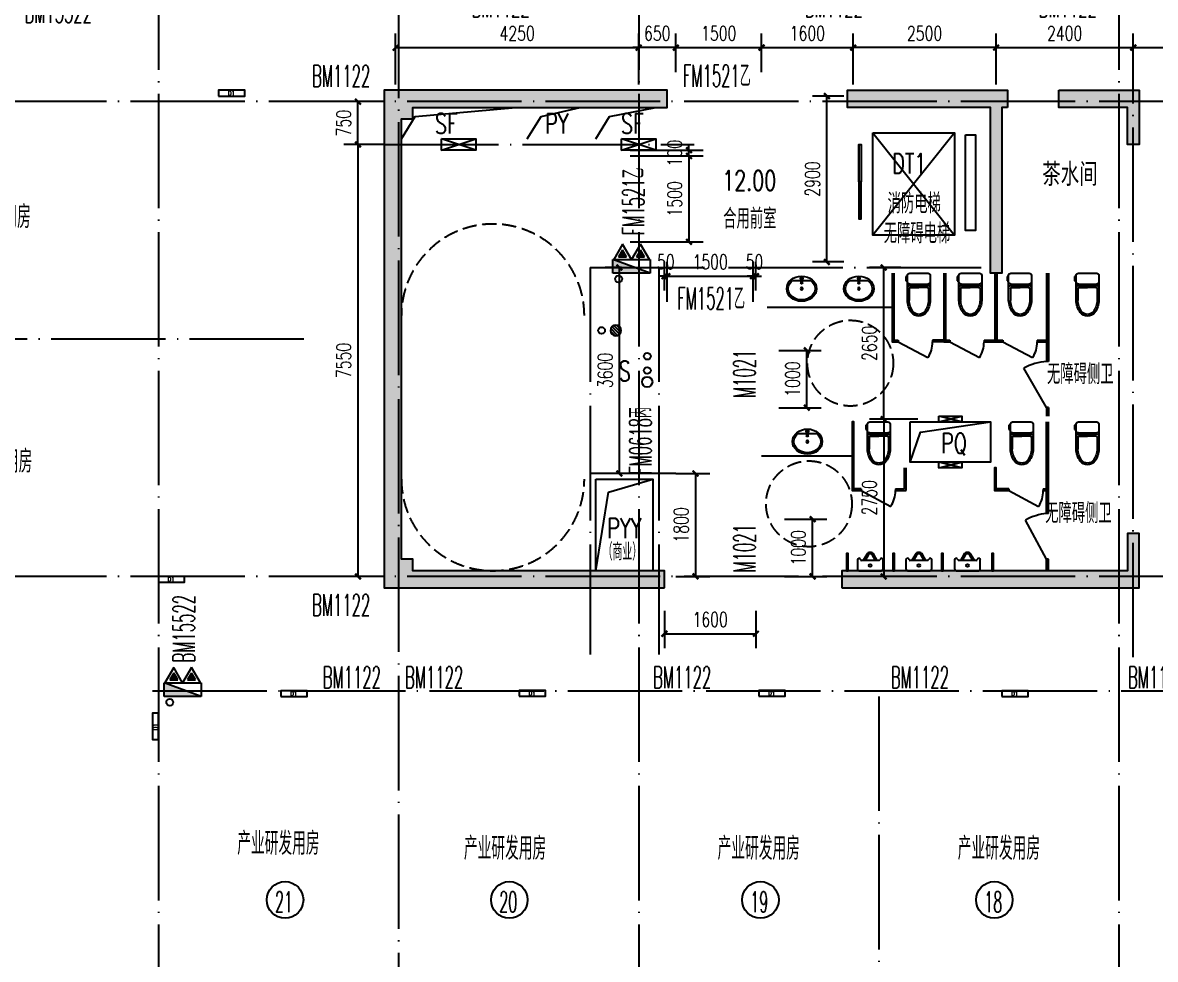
# Model space of a CAD drawing. Extents: x 1980812 to 2578970, y -669191 to 284498.
# Drawn here: x 2000793 to 2020602, y -386031 to -369657 of the extents above; entities that cross this region are included whole.
import ezdxf
from ezdxf.enums import TextEntityAlignment as Align

# ---------------------------------------------------------------- set-up
doc = ezdxf.new("R2010")
doc.units = 0
doc.header["$LTSCALE"] = 1000
doc.header["$MEASUREMENT"] = 0
for name, pattern in [('CONTINOUS', [0]), ('DASH', [0.35, 0.25, -0.1]), ('DOTE', [2.42, 2, -0.2, 0.02, -0.2])]:
    doc.linetypes.add(name, pattern=pattern)
for name, color, linetype in [('0-文字（防火门)', 22, 'Continuous'), ('A-FLOR-PFIX', 253, 'Continuous'), ('A-FLOR-TPTN', 44, 'Continuous'), ('COLU', 6, 'Continuous'), ('COLU_HATCH', 251, 'Continuous'), ('dote', 1, 'DOTE'), ('DQ-L', 2, 'Continuous'), ('DQ2', 2, 'Continuous'), ('EQUIP_地漏', 255, 'Continuous'), ('EQUIP_消火栓', 255, 'Continuous'), ('LINE', 31, 'Continuous'), ('STAIR', 2, 'Continuous'), ('VALVE_喷淋', 255, 'Continuous'), ('VPIPE-喷淋', 220, 'Continuous'), ('VPIPE-废水', 30, 'Continuous'), ('VPIPE-污水', 50, 'Continuous'), ('VPIPE-消防', 20, 'Continuous'), ('WINDOW', 2, 'Continuous'), ('房号', 231, 'Continuous'), ('房间名称', 7, 'Continuous'), ('栏杆', 143, 'Continuous'), ('留洞', 63, 'CONTINOUS'), ('空线', 3, 'Continuous'), ('详细标注', 231, 'Continuous'), ('门窗编号', 56, 'Continuous'), ('门窗编号（回迁图纸）', 56, 'Continuous')]:
    doc.layers.add(name, color=color, linetype=linetype)
doc.styles.add('_TCH_DIM_T3', font='SIMPLEX', dxfattribs={"width": 0.705882, "bigfont": 'GBCBIG'})
doc.styles.add('D8', font='txtw.shx', dxfattribs={"width": 0.7, "bigfont": 'hztxtw.shx'})
doc.styles.add('DD-CH', font='archs.shx', dxfattribs={"width": 0.75, "bigfont": 'hzxy.shx'})
doc.styles.add('HZF', font='ROMANS2', dxfattribs={"width": 0.7, "bigfont": 'HZDF2'})
doc.styles.add('HZTXTW', font='txtw.shx', dxfattribs={"width": 0.6, "bigfont": 'hztxtw.shx'})
doc.dimstyles.new('_TCH_ARCH&&100', dxfattribs={"dimtxt": 255, "dimasz": 100, "dimexe": 250, "dimexo": 300, "dimgap": 122.5, "dimtad": 1, "dimdec": 0, "dimzin": 0, "dimdsep": 46, "dimtxsty": '_TCH_DIM_T3', "dimblk": 'ARCHTICK', "dimcen": 0.09, "dimclrt": 7, "dimazin": 2, "dimtfac": 1, "dimtdec": 0, "dimtix": 1, "dimtmove": 2, "dimatfit": 3, "dimfxl": 1, "dimtolj": 1, "dimtzin": 0, "dimarcsym": 0})

# ---------------------------------------------------------------- blocks, each defined once
blk = doc.blocks.new('_ArchTick')
at = {"color": 0, "linetype": 'ByBlock', "const_width": 0.4}
blk.add_lwpolyline([(-0.5, -0.5), (0.5, 0.5)], dxfattribs=at)
blk = doc.blocks.new('*D1397')
at = {"layer": 'Defpoints', "color": 0, "transparency": 16777216}
for p in [(-10475, 2848), (-11975, 2100), (-10475, 2100)]:
    blk.add_point(p, dxfattribs=at)
at = {"layer": '详细标注', "color": 0, "lineweight": -2, "transparency": 16777216}
for p, q in [((-11975, 2400), (-11975, 3098)), ((-10475, 2400), (-10475, 3098)), ((-11975, 2848), (-10475, 2848))]:
    blk.add_line(p, q, dxfattribs=at)
at = {"layer": '详细标注', "color": 0, "lineweight": -2, "transparency": 16777216, "xscale": 100, "yscale": 100, "zscale": 100, "rotation": 180}
blk.add_blockref('_ArchTick', (-11975, 2848), dxfattribs=at)
at = {"layer": '详细标注', "color": 0, "lineweight": -2, "transparency": 16777216, "xscale": 100, "yscale": 100, "zscale": 100}
blk.add_blockref('_ArchTick', (-10475, 2848), dxfattribs=at)
at = {"layer": '详细标注', "color": 7, "transparency": 16777216, "insert": (-11225, 3098), "char_height": 255, "attachment_point": 5, "style": '_TCH_DIM_T3'}
blk.add_mtext('\\A1;1500', dxfattribs=at)
blk = doc.blocks.new('*D1398')
at = {"layer": 'Defpoints', "color": 0, "transparency": 16777216}
for p in [(-10425, 2848), (-10475, 2300), (-10425, 2300)]:
    blk.add_point(p, dxfattribs=at)
at = {"layer": '详细标注', "color": 0, "lineweight": -2, "transparency": 16777216}
for p, q in [((-10475, 2600), (-10475, 3098)), ((-10425, 2600), (-10425, 3098)), ((-10475, 2848), (-10575, 2848)), ((-10475, 2848), (-10425, 2848)), ((-10425, 2848), (-10325, 2848))]:
    blk.add_line(p, q, dxfattribs=at)
at = {"layer": '详细标注', "color": 0, "lineweight": -2, "transparency": 16777216, "xscale": 100, "yscale": 100, "zscale": 100}
blk.add_blockref('_ArchTick', (-10475, 2848), dxfattribs=at)
at = {"layer": '详细标注', "color": 0, "lineweight": -2, "transparency": 16777216, "xscale": 100, "yscale": 100, "zscale": 100, "rotation": 180}
blk.add_blockref('_ArchTick', (-10425, 2848), dxfattribs=at)
at = {"layer": '详细标注', "color": 7, "transparency": 16777216, "insert": (-10450, 3098), "char_height": 255, "attachment_point": 5, "style": '_TCH_DIM_T3'}
blk.add_mtext('\\A1;50', dxfattribs=at)
blk = doc.blocks.new('*D1399')
at = {"layer": 'Defpoints', "color": 0, "transparency": 16777216}
for p in [(-12025, 2848), (-12025, 2300), (-11975, 2300)]:
    blk.add_point(p, dxfattribs=at)
at = {"layer": '详细标注', "color": 0, "lineweight": -2, "transparency": 16777216}
for p, q in [((-12025, 2600), (-12025, 3098)), ((-11975, 2600), (-11975, 3098)), ((-12025, 2848), (-12125, 2848)), ((-11975, 2848), (-12025, 2848)), ((-11975, 2848), (-11875, 2848))]:
    blk.add_line(p, q, dxfattribs=at)
at = {"layer": '详细标注', "color": 0, "lineweight": -2, "transparency": 16777216, "xscale": 100, "yscale": 100, "zscale": 100}
for p, rotation in [((-12025, 2848), 3.878342934139161e-09), ((-11975, 2848), 180.0000000038783)]:
    blk.add_blockref('_ArchTick', p, dxfattribs=dict(at, rotation=rotation))
at = {"layer": '详细标注', "color": 7, "transparency": 16777216, "insert": (-12000, 3098), "char_height": 255, "attachment_point": 5, "rotation": 0, "style": '_TCH_DIM_T3'}
blk.add_mtext('\\A1;50', dxfattribs=at)
blk = doc.blocks.new('*D1400')
at = {"layer": 'Defpoints', "color": 0, "transparency": 16777216}
for p in [(-10325, 1550), (-9533, 1550), (-10325, 550)]:
    blk.add_point(p, dxfattribs=at)
at = {"layer": '详细标注', "color": 0, "lineweight": -2, "transparency": 16777216}
for p, q in [((-10025, 1550), (-9283, 1550)), ((-9533, 550), (-9533, 1550)), ((-10025, 550), (-9283, 550))]:
    blk.add_line(p, q, dxfattribs=at)
at = {"layer": '详细标注', "color": 0, "lineweight": -2, "transparency": 16777216, "xscale": 100, "yscale": 100, "zscale": 100}
for p, rotation in [((-9533, 1550), 90), ((-9533, 550), 270)]:
    blk.add_blockref('_ArchTick', p, dxfattribs=dict(at, rotation=rotation))
at = {"layer": '详细标注', "color": 7, "transparency": 16777216, "insert": (-9783, 1050), "char_height": 255, "attachment_point": 5, "rotation": 90, "style": '_TCH_DIM_T3'}
blk.add_mtext('\\A1;1000', dxfattribs=at)
blk = doc.blocks.new('*D1401')
at = {"layer": 'Defpoints', "color": 0, "transparency": 16777216}
for p in [(-10225, -1400), (-9433, -1400), (-10225, -2400)]:
    blk.add_point(p, dxfattribs=at)
at = {"layer": '详细标注', "color": 0, "lineweight": -2, "transparency": 16777216}
for p, q in [((-9925, -1400), (-9183, -1400)), ((-9433, -2400), (-9433, -1400)), ((-9925, -2400), (-9183, -2400))]:
    blk.add_line(p, q, dxfattribs=at)
at = {"layer": '详细标注', "color": 0, "lineweight": -2, "transparency": 16777216, "xscale": 100, "yscale": 100, "zscale": 100}
for p, rotation in [((-9433, -1400), 90), ((-9433, -2400), 270)]:
    blk.add_blockref('_ArchTick', p, dxfattribs=dict(at, rotation=rotation))
at = {"layer": '详细标注', "color": 7, "transparency": 16777216, "insert": (-9683, -1900), "char_height": 255, "attachment_point": 5, "rotation": 90, "style": '_TCH_DIM_T3'}
blk.add_mtext('\\A1;1000', dxfattribs=at)
blk = doc.blocks.new('*D1402')
at = {"layer": 'Defpoints', "color": 0, "transparency": 16777216}
for p in [(-10325, 6844), (-11825, 6116), (-10325, 6116)]:
    blk.add_point(p, dxfattribs=at)
at = {"layer": '详细标注', "color": 0, "lineweight": -2, "transparency": 16777216}
for p, q in [((-11825, 6416), (-11825, 7094)), ((-10325, 6416), (-10325, 7094)), ((-11825, 6844), (-10325, 6844))]:
    blk.add_line(p, q, dxfattribs=at)
at = {"layer": '详细标注', "color": 0, "lineweight": -2, "transparency": 16777216, "xscale": 100, "yscale": 100, "zscale": 100, "rotation": 180}
blk.add_blockref('_ArchTick', (-11825, 6844), dxfattribs=at)
at = {"layer": '详细标注', "color": 0, "lineweight": -2, "transparency": 16777216, "xscale": 100, "yscale": 100, "zscale": 100}
blk.add_blockref('_ArchTick', (-10325, 6844), dxfattribs=at)
at = {"layer": '详细标注', "color": 7, "transparency": 16777216, "insert": (-11075, 7094), "char_height": 255, "attachment_point": 5, "style": '_TCH_DIM_T3'}
blk.add_mtext('\\A1;1500', dxfattribs=at)
blk = doc.blocks.new('*D1403')
at = {"layer": 'Defpoints', "color": 0, "transparency": 16777216}
for p in [(-12475, 6844), (-12475, 6116), (-11825, 6116)]:
    blk.add_point(p, dxfattribs=at)
at = {"layer": '详细标注', "color": 0, "lineweight": -2, "transparency": 16777216}
for p, q in [((-12475, 6416), (-12475, 7094)), ((-11825, 6416), (-11825, 7094)), ((-12475, 6844), (-12575, 6844)), ((-11825, 6844), (-12475, 6844)), ((-11825, 6844), (-11725, 6844))]:
    blk.add_line(p, q, dxfattribs=at)
at = {"layer": '详细标注', "color": 0, "lineweight": -2, "transparency": 16777216, "xscale": 100, "yscale": 100, "zscale": 100}
for p, rotation in [((-12475, 6844), 4.864060441018334e-09), ((-11825, 6844), 180.0000000048641)]:
    blk.add_blockref('_ArchTick', p, dxfattribs=dict(at, rotation=rotation))
at = {"layer": '详细标注', "color": 7, "transparency": 16777216, "insert": (-12150, 7094), "char_height": 255, "attachment_point": 5, "rotation": 0, "style": '_TCH_DIM_T3'}
blk.add_mtext('\\A1;650', dxfattribs=at)
blk = doc.blocks.new('*D1404')
at = {"layer": 'Defpoints', "color": 0, "transparency": 16777216}
for p in [(-12925, 4950), (-12925, 3450), (-11595, 3450)]:
    blk.add_point(p, dxfattribs=at)
at = {"layer": '详细标注', "color": 0, "lineweight": -2, "transparency": 16777216}
for p, q in [((-12625, 4950), (-11345, 4950)), ((-11595, 4950), (-11595, 3450)), ((-12625, 3450), (-11345, 3450))]:
    blk.add_line(p, q, dxfattribs=at)
at = {"layer": '详细标注', "color": 0, "lineweight": -2, "transparency": 16777216, "xscale": 100, "yscale": 100, "zscale": 100}
for p, rotation in [((-11595, 4950), 90), ((-11595, 3450), 270)]:
    blk.add_blockref('_ArchTick', p, dxfattribs=dict(at, rotation=rotation))
at = {"layer": '详细标注', "color": 7, "transparency": 16777216, "insert": (-11845, 4200), "char_height": 255, "attachment_point": 5, "rotation": 90, "style": '_TCH_DIM_T3'}
blk.add_mtext('\\A1;1500', dxfattribs=at)
blk = doc.blocks.new('*D1405')
at = {"layer": 'Defpoints', "color": 0, "transparency": 16777216}
for p in [(-12925, 5050), (-11595, 5050), (-12925, 4950)]:
    blk.add_point(p, dxfattribs=at)
at = {"layer": '详细标注', "color": 0, "lineweight": -2, "transparency": 16777216}
for p, q in [((-12625, 5050), (-11345, 5050)), ((-11595, 5050), (-11595, 5150)), ((-11595, 4950), (-11595, 5050)), ((-12625, 4950), (-11345, 4950)), ((-11595, 4950), (-11595, 4850))]:
    blk.add_line(p, q, dxfattribs=at)
at = {"layer": '详细标注', "color": 0, "lineweight": -2, "transparency": 16777216, "xscale": 100, "yscale": 100, "zscale": 100}
for p, rotation in [((-11595, 5050), 270), ((-11595, 4950), 90)]:
    blk.add_blockref('_ArchTick', p, dxfattribs=dict(at, rotation=rotation))
at = {"layer": '详细标注', "color": 7, "transparency": 16777216, "insert": (-11845, 5000), "char_height": 255, "attachment_point": 5, "rotation": 90, "style": '_TCH_DIM_T3'}
blk.add_mtext('\\A1;100', dxfattribs=at)
blk = doc.blocks.new('*D1406')
at = {"layer": 'Defpoints', "color": 0, "transparency": 16777216}
for p in [(-12125, -600), (-12125, -2400), (-11481, -2400)]:
    blk.add_point(p, dxfattribs=at)
at = {"layer": '详细标注', "color": 0, "lineweight": -2, "transparency": 16777216}
for p, q in [((-11825, -600), (-11231, -600)), ((-11481, -600), (-11481, -2400)), ((-11825, -2400), (-11231, -2400))]:
    blk.add_line(p, q, dxfattribs=at)
at = {"layer": '详细标注', "color": 0, "lineweight": -2, "transparency": 16777216, "xscale": 100, "yscale": 100, "zscale": 100}
for p, rotation in [((-11481, -600), 90), ((-11481, -2400), 270)]:
    blk.add_blockref('_ArchTick', p, dxfattribs=dict(at, rotation=rotation))
at = {"layer": '详细标注', "color": 7, "transparency": 16777216, "insert": (-11731, -1500), "char_height": 255, "attachment_point": 5, "rotation": 90, "style": '_TCH_DIM_T3'}
blk.add_mtext('\\A1;1800', dxfattribs=at)
blk = doc.blocks.new('*D1407')
at = {"layer": 'Defpoints', "color": 0, "transparency": 16777216}
for p in [(-7291, 350), (-8190, -2400), (-7291, -2400)]:
    blk.add_point(p, dxfattribs=at)
at = {"layer": '详细标注', "color": 0, "lineweight": -2, "transparency": 16777216}
for p, q in [((-7591, 350), (-8440, 350)), ((-8190, 350), (-8190, -2400)), ((-7591, -2400), (-8440, -2400))]:
    blk.add_line(p, q, dxfattribs=at)
at = {"layer": '详细标注', "color": 0, "lineweight": -2, "transparency": 16777216, "xscale": 100, "yscale": 100, "zscale": 100}
for p, rotation in [((-8190, 350), 90), ((-8190, -2400), 270)]:
    blk.add_blockref('_ArchTick', p, dxfattribs=dict(at, rotation=rotation))
at = {"layer": '详细标注', "color": 7, "transparency": 16777216, "insert": (-8440, -1025), "char_height": 255, "attachment_point": 5, "rotation": 90, "style": '_TCH_DIM_T3'}
blk.add_mtext('\\A1;2750', dxfattribs=at)
blk = doc.blocks.new('*D1408')
at = {"layer": 'Defpoints', "color": 0, "transparency": 16777216}
for p in [(-8190, 3000), (-7591, 3000), (-7591, 350)]:
    blk.add_point(p, dxfattribs=at)
at = {"layer": '详细标注', "color": 0, "lineweight": -2, "transparency": 16777216}
for p, q in [((-7891, 3000), (-8440, 3000)), ((-8190, 350), (-8190, 3000)), ((-7891, 350), (-8440, 350))]:
    blk.add_line(p, q, dxfattribs=at)
at = {"layer": '详细标注', "color": 0, "lineweight": -2, "transparency": 16777216, "xscale": 100, "yscale": 100, "zscale": 100}
for p, rotation in [((-8190, 3000), 90), ((-8190, 350), 270)]:
    blk.add_blockref('_ArchTick', p, dxfattribs=dict(at, rotation=rotation))
at = {"layer": '详细标注', "color": 7, "transparency": 16777216, "insert": (-8440, 1675), "char_height": 255, "attachment_point": 5, "rotation": 90, "style": '_TCH_DIM_T3'}
blk.add_mtext('\\A1;2650', dxfattribs=at)
blk = doc.blocks.new('*D1409')
at = {"layer": 'Defpoints', "color": 0, "transparency": 16777216}
for p in [(-8725, 6844), (-8725, 5900), (-6225, 5900)]:
    blk.add_point(p, dxfattribs=at)
at = {"layer": '详细标注', "color": 0, "lineweight": -2, "transparency": 16777216}
for p, q in [((-8725, 6200), (-8725, 7094)), ((-6225, 6200), (-6225, 7094)), ((-6225, 6844), (-8725, 6844))]:
    blk.add_line(p, q, dxfattribs=at)
at = {"layer": '详细标注', "color": 0, "lineweight": -2, "transparency": 16777216, "xscale": 100, "yscale": 100, "zscale": 100}
for p, rotation in [((-8725, 6844), 180.0000002486429), ((-6225, 6844), 2.486428662962226e-07)]:
    blk.add_blockref('_ArchTick', p, dxfattribs=dict(at, rotation=rotation))
at = {"layer": '详细标注', "color": 7, "transparency": 16777216, "insert": (-7475, 7094), "char_height": 255, "attachment_point": 5, "rotation": 0, "style": '_TCH_DIM_T3'}
blk.add_mtext('\\A1;2500', dxfattribs=at)
blk = doc.blocks.new('*D1410')
at = {"layer": 'Defpoints', "color": 0, "transparency": 16777216}
for p in [(-3825, 6844), (-6225, 5900), (-3825, 5900)]:
    blk.add_point(p, dxfattribs=at)
at = {"layer": '详细标注', "color": 0, "lineweight": -2, "transparency": 16777216}
for p, q in [((-6225, 6200), (-6225, 7094)), ((-3825, 6200), (-3825, 7094)), ((-6225, 6844), (-3825, 6844))]:
    blk.add_line(p, q, dxfattribs=at)
at = {"layer": '详细标注', "color": 0, "lineweight": -2, "transparency": 16777216, "xscale": 100, "yscale": 100, "zscale": 100, "rotation": 180}
blk.add_blockref('_ArchTick', (-6225, 6844), dxfattribs=at)
at = {"layer": '详细标注', "color": 0, "lineweight": -2, "transparency": 16777216, "xscale": 100, "yscale": 100, "zscale": 100}
blk.add_blockref('_ArchTick', (-3825, 6844), dxfattribs=at)
at = {"layer": '详细标注', "color": 7, "transparency": 16777216, "insert": (-5025, 7094), "char_height": 255, "attachment_point": 5, "style": '_TCH_DIM_T3'}
blk.add_mtext('\\A1;2400', dxfattribs=at)
blk = doc.blocks.new('*D1411')
at = {"layer": 'Defpoints', "color": 0, "transparency": 16777216}
for p in [(-625, 6844), (-3825, 5900), (-625, 5900)]:
    blk.add_point(p, dxfattribs=at)
at = {"layer": '详细标注', "color": 0, "lineweight": -2, "transparency": 16777216}
for p, q in [((-3825, 6200), (-3825, 7094)), ((-625, 6200), (-625, 7094)), ((-3825, 6844), (-625, 6844))]:
    blk.add_line(p, q, dxfattribs=at)
at = {"layer": '详细标注', "color": 0, "lineweight": -2, "transparency": 16777216, "xscale": 100, "yscale": 100, "zscale": 100, "rotation": 180}
blk.add_blockref('_ArchTick', (-3825, 6844), dxfattribs=at)
at = {"layer": '详细标注', "color": 0, "lineweight": -2, "transparency": 16777216, "xscale": 100, "yscale": 100, "zscale": 100}
blk.add_blockref('_ArchTick', (-625, 6844), dxfattribs=at)
at = {"layer": '详细标注', "color": 7, "transparency": 16777216, "insert": (-2225, 7094), "char_height": 255, "attachment_point": 5, "style": '_TCH_DIM_T3'}
blk.add_mtext('\\A1;3200', dxfattribs=at)
blk = doc.blocks.new('*D1418')
at = {"layer": 'Defpoints', "color": 0, "transparency": 16777216}
for p in [(-8725, 6844), (-10325, 6200), (-8725, 6200)]:
    blk.add_point(p, dxfattribs=at)
at = {"layer": '详细标注', "color": 0, "lineweight": -2, "transparency": 16777216}
for p, q in [((-10325, 6500), (-10325, 7094)), ((-8725, 6500), (-8725, 7094)), ((-10325, 6844), (-8725, 6844))]:
    blk.add_line(p, q, dxfattribs=at)
at = {"layer": '详细标注', "color": 0, "lineweight": -2, "transparency": 16777216, "xscale": 100, "yscale": 100, "zscale": 100, "rotation": 180}
blk.add_blockref('_ArchTick', (-10325, 6844), dxfattribs=at)
at = {"layer": '详细标注', "color": 0, "lineweight": -2, "transparency": 16777216, "xscale": 100, "yscale": 100, "zscale": 100}
blk.add_blockref('_ArchTick', (-8725, 6844), dxfattribs=at)
at = {"layer": '详细标注', "color": 7, "transparency": 16777216, "insert": (-9525, 7094), "char_height": 255, "attachment_point": 5, "style": '_TCH_DIM_T3'}
blk.add_mtext('\\A1;1600', dxfattribs=at)
blk = doc.blocks.new('*D1419')
at = {"layer": 'Defpoints', "color": 0, "transparency": 16777216}
for p in [(-12475, 6844), (-16725, 5900), (-12475, 5900)]:
    blk.add_point(p, dxfattribs=at)
at = {"layer": '详细标注', "color": 0, "lineweight": -2, "transparency": 16777216}
for p, q in [((-16725, 6200), (-16725, 7094)), ((-12475, 6200), (-12475, 7094)), ((-16725, 6844), (-12475, 6844))]:
    blk.add_line(p, q, dxfattribs=at)
at = {"layer": '详细标注', "color": 0, "lineweight": -2, "transparency": 16777216, "xscale": 100, "yscale": 100, "zscale": 100, "rotation": 180}
blk.add_blockref('_ArchTick', (-16725, 6844), dxfattribs=at)
at = {"layer": '详细标注', "color": 0, "lineweight": -2, "transparency": 16777216, "xscale": 100, "yscale": 100, "zscale": 100}
blk.add_blockref('_ArchTick', (-12475, 6844), dxfattribs=at)
at = {"layer": '详细标注', "color": 7, "transparency": 16777216, "insert": (-14600, 7094), "char_height": 255, "attachment_point": 5, "style": '_TCH_DIM_T3'}
blk.add_mtext('\\A1;4250', dxfattribs=at)
blk = doc.blocks.new('*D1420')
at = {"layer": 'Defpoints', "color": 0, "transparency": 16777216}
for p in [(-12812, 3000), (-12475, 3000), (-12475, -600)]:
    blk.add_point(p, dxfattribs=at)
at = {"layer": '详细标注', "color": 0, "lineweight": -2, "transparency": 16777216}
for p, q in [((-12775, 3000), (-13062, 3000)), ((-12812, -600), (-12812, 3000)), ((-12775, -600), (-13062, -600))]:
    blk.add_line(p, q, dxfattribs=at)
at = {"layer": '详细标注', "color": 0, "lineweight": -2, "transparency": 16777216, "xscale": 100, "yscale": 100, "zscale": 100}
for p, rotation in [((-12812, 3000), 90), ((-12812, -600), 270)]:
    blk.add_blockref('_ArchTick', p, dxfattribs=dict(at, rotation=rotation))
at = {"layer": '详细标注', "color": 7, "transparency": 16777216, "insert": (-13062, 1200), "char_height": 255, "attachment_point": 5, "rotation": 90, "style": '_TCH_DIM_T3'}
blk.add_mtext('\\A1;3600', dxfattribs=at)
blk = doc.blocks.new('*D1435')
at = {"layer": 'Defpoints', "color": 0, "transparency": 16777216}
for p in [(-9184, 5997), (-8585, 5997), (-8585, 3097)]:
    blk.add_point(p, dxfattribs=at)
at = {"layer": '详细标注', "color": 0, "lineweight": -2, "transparency": 16777216}
for p, q in [((-8885, 5997), (-9434, 5997)), ((-9184, 3097), (-9184, 5997)), ((-8885, 3097), (-9434, 3097))]:
    blk.add_line(p, q, dxfattribs=at)
at = {"layer": '详细标注', "color": 0, "lineweight": -2, "transparency": 16777216, "xscale": 100, "yscale": 100, "zscale": 100}
for p, rotation in [((-9184, 5997), 90), ((-9184, 3097), 270)]:
    blk.add_blockref('_ArchTick', p, dxfattribs=dict(at, rotation=rotation))
at = {"layer": '详细标注', "color": 7, "transparency": 16777216, "insert": (-9434, 4547), "char_height": 255, "attachment_point": 5, "rotation": 90, "style": '_TCH_DIM_T3'}
blk.add_mtext('\\A1;2900', dxfattribs=at)
blk = doc.blocks.new('A-UR2')
for p, q in [((-168, 190), (-171, 199)), ((-61, 284), (-116, 188)), ((116, 188), (61, 284)), ((171, 199), (168, 190)), ((-225, 190), (-225, 30)), ((-195, 0), (195, 0)), ((154, 180), (-154, 180)), ((225, 30), (225, 190))]:
    blk.add_line(p, q)
at = {"color": 252}
for p, q in [((-39, 272), (-91, 180)), ((91, 180), (39, 272))]:
    blk.add_line(p, q, dxfattribs=at)
blk.add_circle((0, 90), 25, dxfattribs=at)
for centre, radius, start, end in [((-198, 190), 27.5, 18.9246, 180), ((0, 250), 70, 29.4871, 150.5129), ((198, 190), 27.5, 0, 161.0754), ((-195, 30), 30, 180, 270), ((-154, 195), 15, 198.9246, 270), ((-129, 195), 15, 270, 330.5129), ((129, 195), 15, 209.4871, 270), ((154, 195), 15, 270, 341.0754), ((195, 30), 30, 270, 0)]:
    blk.add_arc(centre, radius, start, end)
blk.add_arc((0, 250), 45, 29.4871, 150.5129, dxfattribs=at)
blk = doc.blocks.new('A-SINK-4')
for p, q in [((-158, 126), (-13, 126)), ((-13, 78), (-13, 170)), ((13, 78), (-13, 78)), ((13, 170), (13, 78)), ((13, 126), (158, 126))]:
    blk.add_line(p, q)
blk.add_circle((0, 270), 20)
for centre, radius, start, end in [((0, 88), 19.5, 133.6408, 46.2627), ((0, 170), 13.5, 0, 180)]:
    blk.add_arc(centre, radius, start, end)
at = {"extrusion": (0, 0, -1)}
blk.add_ellipse((0, 270), major_axis=(260, 0), ratio=0.846154, dxfattribs=at)
blk.add_ellipse((0, 270), major_axis=(-235, 0), ratio=0.829787, start_param=2.310338, end_param=7.11444)
blk = doc.blocks.new('A-WC4')
for p, q in [((-200, 475), (-200, 40)), ((200, 40), (200, 475)), ((180, 220), (-180, 220)), ((-228, 57), (-228, 130)), ((-228, 130), (-210, 130)), ((-210, 57), (-228, 57)), ((-210, 130), (-210, 115)), ((-210, 115), (-200, 115)), ((-210, 72), (-210, 115)), ((-200, 72), (-210, 72)), ((-210, 72), (-210, 57)), ((-160, 190), (160, 190)), ((-160, 0), (160, 0))]:
    blk.add_line(p, q)
at = {"color": 251}
for p, q in [((-170, 270), (-170, 476)), ((170, 270), (170, 475)), ((-150, 250), (0, 250)), ((150, 250), (0, 250))]:
    blk.add_line(p, q, dxfattribs=at)
for centre, radius, start, end in [((189, 460), 389, 144.5404, 177.815), ((0, 590), 160, 90, 143.2005), ((0, 590), 160, 36.7995, 90), ((-189, 460), 389, 2.185, 35.4596), ((-180, 240), 20, 180, 270), ((180, 240), 20, 270, 0), ((-160, 150), 40, 90, 180), ((-160, 40), 40, 180, 270), ((160, 150), 40, 0, 90), ((160, 40), 40, 270, 0)]:
    blk.add_arc(centre, radius, start, end)
for centre, radius, start, end in [((189, 460), 359, 144.5982, 177.815), ((0, 590), 130, 90, 143.0508), ((0, 590), 130, 36.9492, 90), ((-189, 460), 359, 2.185, 35.4018), ((-150, 270), 20, 180, 270), ((150, 270), 20, 270, 0)]:
    blk.add_arc(centre, radius, start, end, dxfattribs=at)
blk = doc.blocks.new('*D1436')
at = {"layer": 'Defpoints', "color": 0, "transparency": 16777216}
for p in [(-12025, -2700), (-10425, -2700), (-10425, -3402)]:
    blk.add_point(p, dxfattribs=at)
at = {"layer": '详细标注', "color": 0, "lineweight": -2, "transparency": 16777216}
for p, q in [((-12025, -3000), (-12025, -3652)), ((-10425, -3000), (-10425, -3652)), ((-12025, -3402), (-10425, -3402))]:
    blk.add_line(p, q, dxfattribs=at)
at = {"layer": '详细标注', "color": 0, "lineweight": -2, "transparency": 16777216, "xscale": 100, "yscale": 100, "zscale": 100, "rotation": 180}
blk.add_blockref('_ArchTick', (-12025, -3402), dxfattribs=at)
at = {"layer": '详细标注', "color": 0, "lineweight": -2, "transparency": 16777216, "xscale": 100, "yscale": 100, "zscale": 100}
blk.add_blockref('_ArchTick', (-10425, -3402), dxfattribs=at)
at = {"layer": '详细标注', "color": 7, "transparency": 16777216, "insert": (-11225, -3152), "char_height": 255, "attachment_point": 5, "style": '_TCH_DIM_T3'}
blk.add_mtext('\\A1;1600', dxfattribs=at)
blk = doc.blocks.new('*D1437')
at = {"layer": 'Defpoints', "color": 0, "transparency": 16777216}
for p in [(-17384, 5900), (-16625, 5900), (-16625, 5150)]:
    blk.add_point(p, dxfattribs=at)
at = {"layer": '详细标注', "color": 0, "lineweight": -2, "transparency": 16777216}
for p, q in [((-16925, 5900), (-17634, 5900)), ((-17384, 5150), (-17384, 5900)), ((-16925, 5150), (-17634, 5150))]:
    blk.add_line(p, q, dxfattribs=at)
at = {"layer": '详细标注', "color": 0, "lineweight": -2, "transparency": 16777216, "xscale": 100, "yscale": 100, "zscale": 100}
for p, rotation in [((-17384, 5900), 90), ((-17384, 5150), 270)]:
    blk.add_blockref('_ArchTick', p, dxfattribs=dict(at, rotation=rotation))
at = {"layer": '详细标注', "color": 7, "transparency": 16777216, "insert": (-17634, 5525), "char_height": 255, "attachment_point": 5, "rotation": 90, "style": '_TCH_DIM_T3'}
blk.add_mtext('\\A1;750', dxfattribs=at)
blk = doc.blocks.new('*D1438')
at = {"layer": 'Defpoints', "color": 0, "transparency": 16777216}
for p in [(-16725, 5150), (-17384, -2400), (-16725, -2400)]:
    blk.add_point(p, dxfattribs=at)
at = {"layer": '详细标注', "color": 0, "lineweight": -2, "transparency": 16777216}
for p, q in [((-17025, 5150), (-17634, 5150)), ((-17384, 5150), (-17384, -2400)), ((-17025, -2400), (-17634, -2400))]:
    blk.add_line(p, q, dxfattribs=at)
at = {"layer": '详细标注', "color": 0, "lineweight": -2, "transparency": 16777216, "xscale": 100, "yscale": 100, "zscale": 100}
for p, rotation in [((-17384, 5150), 90), ((-17384, -2400), 270)]:
    blk.add_blockref('_ArchTick', p, dxfattribs=dict(at, rotation=rotation))
at = {"layer": '详细标注', "color": 7, "transparency": 16777216, "insert": (-17634, 1375), "char_height": 255, "attachment_point": 5, "rotation": 90, "style": '_TCH_DIM_T3'}
blk.add_mtext('\\A1;7550', dxfattribs=at)
blk = doc.blocks.new('*D1439')
at = {"layer": 'Defpoints', "color": 0, "transparency": 16777216}
for p in [(-17384, 5900), (-16625, 5900), (-16625, 5150)]:
    blk.add_point(p, dxfattribs=at)
at = {"layer": '详细标注', "color": 0, "lineweight": -2, "transparency": 16777216}
for p, q in [((-16925, 5900), (-17634, 5900)), ((-17384, 5150), (-17384, 5900)), ((-16925, 5150), (-17634, 5150))]:
    blk.add_line(p, q, dxfattribs=at)
at = {"layer": '详细标注', "color": 0, "lineweight": -2, "transparency": 16777216, "xscale": 100, "yscale": 100, "zscale": 100}
for p, rotation in [((-17384, 5900), 90), ((-17384, 5150), 270)]:
    blk.add_blockref('_ArchTick', p, dxfattribs=dict(at, rotation=rotation))
at = {"layer": '详细标注', "color": 7, "transparency": 16777216, "insert": (-17634, 5525), "char_height": 255, "attachment_point": 5, "rotation": 90, "style": '_TCH_DIM_T3'}
blk.add_mtext('\\A1;750', dxfattribs=at)
blk = doc.blocks.new('A$C46407C4F')
at = {"layer": 'dote'}
blk.add_line((6400, -18000), (53728.2, -18000), dxfattribs=at)
blk = doc.blocks.new('A$C28812CA5')
at = {"layer": '房间名称', "style": 'HZTXTW', "width": 0.6}
for p in [(3550, -9712), (3577, -13987), (8600, -20667), (12563, -20754), (17000, -20754), (21200, -20754)]:
    blk.add_text('产业研发用房', height=400, rotation=0.0006, dxfattribs=at).set_placement(p, align=Align.MIDDLE_CENTER)
blk = doc.blocks.new('huxingbianhao')
at = {"layer": '房号'}
for centre in [(8716, -21655), (12638, -21655), (17029, -21655), (21120, -21655)]:
    blk.add_circle(centre, 320, dxfattribs=at)
at = {"layer": '房号', "style": 'HZTXTW', "width": 0.506757}
for s, p in [('21', (8541, -21869)), ('20', (12463, -21869)), ('19', (16854, -21869)), ('18', (20945, -21869))]:
    blk.add_text(s, height=358.4, dxfattribs=at).set_placement(p)
blk = doc.blocks.new('18~23层墙柱')
at = {"layer": 'COLU_HATCH'}
h = blk.add_hatch(color=256, dxfattribs=at)
h.dxf.hatch_style = 1
h.paths.add_polyline_path([(15350, 7100), (15350, 7400), (10950, 7400), (10950, 7600), (10750, 7600), (10750, 15300), (10950, 15300), (10950, 15500), (15400, 15500), (15400, 15800), (10450, 15800), (10450, 7100)])
h = blk.add_hatch(color=256, dxfattribs=at)
h.dxf.hatch_style = 1
h.paths.add_polyline_path([(22250, 15800), (22250, 15500), (23450, 15500), (23450, 14850), (23650, 14850), (23650, 15800)])
h.paths.add_polyline_path([(21350, 15500), (21350, 15800), (18550, 15800), (18550, 15500)])
h = blk.add_hatch(color=256, dxfattribs=at)
h.dxf.hatch_style = 1
h.paths.add_polyline_path([(21250, 12600), (21250, 15500), (21050, 15500), (21050, 12600)])
h = blk.add_hatch(color=256, dxfattribs=at)
h.dxf.hatch_style = 1
h.paths.add_polyline_path([(18450, 7100), (23650, 7100), (23650, 8050), (23450, 8050), (23450, 7400), (18450, 7400)])
at = {"layer": 'COLU'}
for points in [[(15350, 7100), (15350, 7400), (10950, 7400), (10950, 7600), (10750, 7600), (10750, 15300), (10950, 15300), (10950, 15500), (15400, 15500), (15400, 15800), (10450, 15800), (10450, 7100)], [(18450, 7100), (23650, 7100), (23650, 8050), (23450, 8050), (23450, 7400), (18450, 7400)]]:
    blk.add_lwpolyline(points, close=True, dxfattribs=at)
for points in [[(21350, 15500), (21250, 15500), (21250, 12600), (21050, 12600), (21050, 15500), (18550, 15500), (18550, 15800), (21350, 15800), (21350, 15500)], [(22250, 15800), (23650, 15800), (23650, 14850), (23450, 14850), (23450, 15500), (22250, 15500), (22250, 15800)]]:
    blk.add_lwpolyline(points, dxfattribs=at)
blk = doc.blocks.new('灭火器')
at = {"layer": 'VALVE_喷淋'}
for points in [[(-87, 50), (-156, 170), (-225, 50)], [(225, 50), (156, 170), (87, 50)]]:
    blk.add_hatch(color=8, dxfattribs=at).paths.add_polyline_path(points)
at = {"layer": 'EQUIP_消火栓'}
for p, q in [((-156, 270), (-312, 0)), ((0, 0), (-156, 270)), ((156, 270), (0, 0)), ((312, 0), (156, 270)), ((-156, 170), (-225, 50)), ((-225, 50), (-87, 50)), ((-87, 50), (-156, 170)), ((0, 0), (312, 0)), ((156, 170), (87, 50)), ((87, 50), (225, 50)), ((225, 50), (156, 170)), ((-312, 0), (0, 0))]:
    blk.add_line(p, q, dxfattribs=at)
blk = doc.blocks.new('$TwtSys$00000434')
for p, q in [((-0.5, 0.5), (-0.5, -0.5)), ((-0.5, -0.5), (0.5, 0.5)), ((0.5, 0.5), (-0.5, 0.5)), ((0.5, -0.5), (0.5, 0.5)), ((-0.5, -0.5), (0.5, -0.5))]:
    blk.add_line(p, q)
blk.add_solid([(0.5, -0.5), (0.5, 0.5), (-0.5, -0.5)])
blk = doc.blocks.new('$TwtSys$00000141')
for p, q in [((-94, 8), (-10, 92)), ((-94, 8), (-10, 92)), ((-87, -35), (35, 87)), ((-87, -35), (35, 87)), ((-66, -66), (66, 66)), ((-66, -66), (66, 66)), ((-32, -87), (88, 33)), ((-32, -87), (88, 33)), ((11, -92), (92, -11)), ((11, -92), (92, -11))]:
    blk.add_line(p, q)
blk.add_circle((0, 0), 94)
blk.add_circle((0, 0), 94)
blk = doc.blocks.new('A$C67B7779D')
at = {"layer": 'VPIPE-喷淋', "linetype": 'Continuous'}
blk.add_circle((15050, -12600), 90, dxfattribs=at)
at = {"layer": 'VPIPE-废水', "linetype": 'Continuous'}
blk.add_circle((14250, -11700), 60, dxfattribs=at)
at = {"layer": 'VPIPE-污水', "linetype": 'Continuous'}
for centre in [(15050, -12150), (15050, -12400)]:
    blk.add_circle(centre, 60, dxfattribs=at)
at = {"layer": 'VPIPE-消防', "linetype": 'Continuous'}
for centre in [(14550, -10800), (6700, -18200)]:
    blk.add_circle(centre, 60, dxfattribs=at)
at = {"layer": 'EQUIP_地漏', "xscale": -1, "rotation": 2.75409889306359e-09}
blk.add_blockref('$TwtSys$00000141', (14500, -11700), dxfattribs=at)
at = {"layer": 'EQUIP_消火栓'}
for p in [(14775, -10460), (6925, -17860)]:
    blk.add_blockref('灭火器', p, dxfattribs=at)
at = {"layer": 'EQUIP_消火栓', "xscale": -650.0000000000002, "yscale": 240, "zscale": 650.0000000000002, "rotation": 1.571400130018219e-06}
for p in [(14775, -10580), (6925, -17980)]:
    blk.add_blockref('$TwtSys$00000434', p, dxfattribs=at)
blk = doc.blocks.new('DQ-EL-D1')
at = {"layer": 'DQ2'}
blk.add_lwpolyline([(-230, -50), (230, -50), (230, 50), (-230, 50)], close=True, dxfattribs=at)
at = {"layer": 'DQ2', "style": 'D8', "width": 0.7}
blk.add_text('D1', height=80, dxfattribs=at).set_placement((-8, 0), align=Align.MIDDLE)
blk = doc.blocks.new('A$C707C0A12')
at = {"layer": 'DQ-L', "rotation": 90}
for p in [(6450, -4887), (40150, -4856), (6450, -18621), (40150, -18592)]:
    blk.add_blockref('DQ-EL-D1', p, dxfattribs=at)
at = {"layer": 'DQ-L'}
for p in [(11383, -5650), (17168, -5650), (21554, -5650), (25764, -5650), (29887, -5650), (34022, -5650), (38266, -5650), (7783, -7552), (38534, -7662), (38534, -11900), (6730, -16050), (8873, -18050), (13042, -18044), (17231, -18044), (21483, -18050), (25502, -18044), (30225, -18044), (36960, -18042)]:
    blk.add_blockref('DQ-EL-D1', p, dxfattribs=at)
blk = doc.blocks.new('sthnsth')
at = {"layer": '门窗编号（回迁图纸）', "style": 'HZTXTW', "width": 0.5}
blk.add_text('BM1122', height=380, dxfattribs=at).set_placement((2008429, 252506))
blk = doc.blocks.new('sshsgrs')
at = {"layer": '门窗编号（回迁图纸）', "style": 'HZTXTW', "width": 0.5}
blk.add_text('BM15522', height=380, dxfattribs=at).set_placement((2000831, 252506))
blk = doc.blocks.new('trhsht')
at = {"layer": '门窗编号'}
for name, p in [('sthnsth', (217, -622069)), ('sthnsth', (6043, -622069)), ('sthnsth', (10134, -622069)), ('sthnsth', (14573, -622069)), ('sthnsth', (18660, -622069)), ('sthnsth', (22734, -622069)), ('sthnsth', (27098, -622069)), ('sshsgrs', (-5, -622166)), ('sthnsth', (-2574, -623286)), ('sthnsth', (-2574, -632534)), ('sshsgrs', (36881, -633558)), ('sthnsth', (-2387, -633797)), ('sthnsth', (-948, -633797)), ('sthnsth', (3390, -633797)), ('sthnsth', (7547, -633797)), ('sthnsth', (11695, -633797)), ('sthnsth', (15939, -633797)), ('sthnsth', (21786, -633797))]:
    blk.add_blockref(name, p, dxfattribs=at)
at = {"layer": '门窗编号', "rotation": 90}
for name, p in [('sshsgrs', (2289023, -2371630)), ('sthnsth', (2286607, -2380604)), ('sthnsth', (2286607, -2387772)), ('sshsgrs', (2256308, -2381674))]:
    blk.add_blockref(name, p, dxfattribs=at)
blk = doc.blocks.new('核心筒高区卫生间')
at = {"layer": 'A-FLOR-PFIX'}
for p, q in [((-8040, 2300), (-10225, 2300)), ((-8740, -300), (-10325, -300))]:
    blk.add_line(p, q, dxfattribs=at)
at = {"layer": 'A-FLOR-TPTN'}
for p, q in [((-5340, 2900), (-5340, 1359.4)), ((-5310, 2900), (-5310, 1359.4)), ((-5340, 2295.6), (-5340, 1359.4)), ((-5310, 2295.6), (-5310, 1359.4)), ((-7935, 1730), (-7935, 1700)), ((-7935, 1700), (-7415.4, 1425)), ((-7335, 1730), (-7335, 1700)), ((-7335, 1730), (-7335, 1700)), ((-7140, 1730), (-7335, 1730)), ((-7140, 1700), (-7335, 1700)), ((-7035, 1730), (-7035, 1700)), ((-7035, 1700), (-6515.4, 1425)), ((-6435, 1730), (-6435, 1700)), ((-6105, 1730), (-6105, 1700)), ((-6105, 1700), (-5585.4, 1425)), ((-5505, 1730), (-5340, 1730)), ((-5505, 1730), (-5505, 1700)), ((-5505, 1700), (-5340, 1700)), ((-5340, 554.4), (-5738.2, 1239.2)), ((-5310, 1359.4), (-5340, 1359.4)), ((-5340, 554.4), (-5340, 400)), ((-5310, 554.4), (-5340, 554.4)), ((-5310, 554.4), (-5310, 400)), ((-5340, -1300), (-5340, 300)), ((-5310, -1300), (-5310, 300)), ((-7825, -870), (-7825, -500)), ((-7795, -900), (-7795, -500)), ((-8585, -870), (-8585, -900)), ((-8585, -900), (-8065.4, -1175)), ((-7985, -870), (-7825, -870)), ((-7985, -870), (-7985, -900)), ((-7985, -900), (-7795, -900)), ((-6000, -870), (-6000, -900)), ((-6000, -900), (-5480.4, -1175)), ((-5400, -870), (-5340, -870)), ((-5400, -870), (-5400, -900)), ((-5400, -900), (-5340, -900)), ((-5310, -1300), (-5340, -1300)), ((-5340, -2100), (-5709.8, -1414.9)), ((-5340, -2300), (-5340, -2100)), ((-5310, -2100), (-5340, -2100)), ((-5310, -2300), (-5310, -2100))]:
    blk.add_line(p, q, dxfattribs=at)
for points in [[(-8040, 2900), (-8040, 1700), (-7935, 1700)], [(-8010, 2900), (-8010, 1730), (-7935, 1730)], [(-7140, 2900), (-7140, 1700), (-7035, 1700)], [(-7110, 2900), (-7110, 1730), (-7035, 1730)], [(-6435, 1730), (-6240, 1730), (-6240, 2900)], [(-6435, 1700), (-6210, 1700), (-6210, 2900)], [(-6240, 2900), (-6240, 1700), (-6105, 1700)], [(-6210, 2900), (-6210, 1730), (-6105, 1730)], [(-8585, -870), (-8710, -870), (-8710, 300), (-8740, 300), (-8740, -900), (-8585, -900)], [(-6000, -870), (-6225, -870), (-6225, -500), (-6255, -500), (-6255, -900), (-6000, -900)]]:
    blk.add_lwpolyline(points, dxfattribs=at)
for points in [[(-8840, -2300), (-8810, -2300), (-8810, -2000), (-8840, -2000)], [(-8030, -2300), (-8000, -2300), (-8000, -2000), (-8030, -2000)], [(-7180, -2300), (-7150, -2300), (-7150, -2000), (-7180, -2000)], [(-6300, -2300), (-6270, -2300), (-6270, -2000), (-6300, -2000)]]:
    blk.add_lwpolyline(points, close=True, dxfattribs=at)
for centre, radius, start, end in [((-7847.1, 1700.4), 512.1, 327.46166, 359.95019), ((-6947.1, 1700.4), 512.1, 327.46166, 359.95019), ((-6017.1, 1700.4), 512.1, 327.46166, 359.95019), ((-5266.2, 395.5), 966.8, 94.37735, 119.22542), ((-8497.1, -899.6), 512.1, 327.46166, 359.95019), ((-5912.1, -899.6), 512.1, 327.46166, 359.95019), ((-5256, -2223.4), 927.2, 95.20049, 119.30847)]:
    blk.add_arc(centre, radius, start, end, dxfattribs=at)
at = {"layer": 'dote'}
for p, q in [((-3825, -3812.6), (-3825, 6515.4)), ((-16925, 5150), (-11502.5, 5150)), ((-13325, 3000), (-13325, -3765.6)), ((-13325, 3000), (-6325, 3000)), ((-12125, 3000), (-12125, -3765.6)), ((-11825, -600), (-13325, -600))]:
    blk.add_line(p, q, dxfattribs=at)
at = {"layer": 'LINE', "linetype": 'DASH'}
for centre in [(-8773.1, 1328), (-9496.8, -1130.8)]:
    blk.add_circle(centre, 750, dxfattribs=at)
at = {"layer": 'STAIR', "linetype": 'DASH'}
for centre, start, end in [((-15025, 2160), 0, 180), ((-15025, -700), 180, 360)]:
    blk.add_arc(centre, 1600, start, end, dxfattribs=at)
at = {"layer": 'WINDOW', "color": 3}
for p, q in [((-6952.6, 5355.7), (-8377.9, 3567.3)), ((-8377.9, 5355.7), (-6952.6, 3567.3))]:
    blk.add_line(p, q, dxfattribs=at)
for points in [[(-8377.9, 5355.7), (-6952.6, 5355.7), (-6952.6, 3567.3), (-8377.9, 3567.3)], [(-6756.6, 5319), (-6585, 5319), (-6585, 3646.9), (-6756.6, 3646.9)]]:
    blk.add_lwpolyline(points, close=True, dxfattribs=at)
at = {"layer": 'WINDOW'}
for points in [[(-8583.9, 4500), (-8625, 4500), (-8625, 5150), (-8583.9, 5150)], [(-8583.9, 4500), (-8625, 4500), (-8625, 3850), (-8583.9, 3850)]]:
    blk.add_lwpolyline(points, close=True, dxfattribs=at)
at = {"layer": '房间名称'}
blk.add_line((-8625, 5150), (-8625, 3850), dxfattribs=at)
at = {"layer": '栏杆'}
blk.add_lwpolyline([(-13225, -700), (-12225, -700), (-12225, -2300), (-13225, -2300)], close=True, dxfattribs=at)
at = {"layer": '留洞'}
blk.add_lwpolyline([(-7725, -400), (-7547.2, 120.8), (-6325, 300)], dxfattribs=at)
blk.add_lwpolyline([(-7725, 300), (-6325, 300), (-6325, -400), (-7725, -400)], close=True, dxfattribs=at)
at = {"layer": '空线'}
for p, q in [((-15925, 5050), (-15325, 5250)), ((-15325, 5050), (-15925, 5250)), ((-12775, 5050), (-12175, 5250)), ((-12175, 5050), (-12775, 5250)), ((-7225, 300), (-6825, 400)), ((-6825, 300), (-7225, 400)), ((-7225, -500), (-6825, -400)), ((-6825, -500), (-7225, -400))]:
    blk.add_line(p, q, dxfattribs=at)
for points in [[(-16625, 5250), (-16383, 5638), (-14625, 5800)], [(-14425, 5250), (-14183, 5638), (-13500, 5800)], [(-13225, 5250), (-12983, 5638), (-12175, 5800)], [(-13225, -2300), (-13002.2, -926.2), (-12225, -700)]]:
    blk.add_lwpolyline(points, dxfattribs=at)
for points in [[(-15925, 5250), (-15325, 5250), (-15325, 5050), (-15925, 5050)], [(-12775, 5250), (-12175, 5250), (-12175, 5050), (-12775, 5050)], [(-7225, 400), (-6825, 400), (-6825, 300), (-7225, 300)], [(-7225, -400), (-6825, -400), (-6825, -500), (-7225, -500)]]:
    blk.add_lwpolyline(points, close=True, dxfattribs=at)
at = {"layer": 'A-FLOR-PFIX', "xscale": -1, "rotation": 180}
for name, p in [('A-SINK-4', (-9625, 2900)), ('A-SINK-4', (-8625, 2900)), ('A-WC4', (-7575, 2900)), ('A-WC4', (-6675, 2900)), ('A-WC4', (-5805, 2900)), ('A-WC4', (-4625, 2900)), ('A-WC4', (-8275, 300)), ('A-WC4', (-5775, 300)), ('A-SINK-4', (-9525, 226.9))]:
    blk.add_blockref(name, p, dxfattribs=at)
at = {"layer": 'A-FLOR-PFIX', "extrusion": (0, 0, -1), "zscale": -1, "rotation": 180}
blk.add_blockref('A-WC4', (4625, 300), dxfattribs=at)
at = {"layer": 'A-FLOR-PFIX'}
for p in [(-8425, -2300), (-7575, -2300), (-6725, -2300)]:
    blk.add_blockref('A-UR2', p, dxfattribs=at)
at = {"layer": '0-文字（防火门)', "style": 'HZTXTW', "width": 0.5}
for p in [(-11699.3, 6161.8), (-11799.3, 2268.8)]:
    blk.add_text('FM1521乙', height=380, dxfattribs=at).set_placement(p)
for s, p in [('FM1521乙', (-12376.4, 3563.1)), ('M1021', (-10434.4, 719.1)), ('FM0618丙', (-12253.4, -624.4, 200)), ('M1021', (-10434.4, -2332.5))]:
    blk.add_text(s, height=380, rotation=90, dxfattribs=at).set_placement(p)
at = {"layer": '房间名称'}
for s, height, style, width, p in [('SF', 350, 'HZF', 0.7, (-15838.1, 5515.6)), ('PY', 350, 'HZF', 0.7, (-13907.1, 5515.6)), ('SF', 350, 'HZF', 0.7, (-12585.4, 5515.6)), ('DT1', 350, 'HZF', 0.7, (-7742.5, 4820.3)), ('12.00', 350, 'HZF', 0.7, (-10541.4, 4519.8)), ('消防电梯', 350, 'HZF', 0.7, (-7655.9, 4121.1)), ('合用前室', 350, 'HZF', 0.7, (-10531.2, 3854.5)), ('无障碍电梯', 350, 'HZF', 0.7, (-7607.9, 3599.1)), ('S', 350, 'HZF', 0.7, (-12719.7, 1189.7)), ('无障碍侧卫', 350, 'HZF', 0.7, (-4752.5, 1136.6)), ('PQ', 350, 'HZF', 0.7, (-6959.2, -72.8)), ('无障碍侧卫', 350, 'HZF', 0.7, (-4784, -1293.9)), ('PYY', 350, 'HZF', 0.7, (-12725.6, -1555.7)), ('（商业）', 300, 'HZTXTW', 0.5, (-12760, -1968.9))]:
    blk.add_text(s, height=height, dxfattribs=dict(at, style=style, width=width)).set_placement(p, align=Align.MIDDLE_CENTER)
at = {"layer": '房间名称', "style": 'DD-CH', "width": 0.85}
blk.add_text('茶水间', height=400, rotation=0.00057, dxfattribs=at).set_placement((-4932.7, 4627.5), align=Align.MIDDLE_CENTER)
at = {"layer": '详细标注'}
for p1, p2, distance, picture, middle in [((-16725, 5900), (-12475, 5900), 943.6, '*D1419', (-14600, 7093.6)), ((-11825, 6116.4), (-12475, 6116.4), -727.2, '*D1403', (-12150, 7093.6)), ((-11825, 6116.4), (-10325, 6116.4), 727.2, '*D1402', (-11075, 7093.6)), ((-10325, 6200), (-8725, 6200), 643.6, '*D1418', (-9525, 7093.6)), ((-6225, 5900), (-8725, 5900), -943.6, '*D1409', (-7475, 7093.6)), ((-6225, 5900), (-3825, 5900), 943.6, '*D1410', (-5025, 7093.6)), ((-3825, 5900), (-625, 5900), 943.6, '*D1411', (-2225, 7093.6)), ((-16625, 5150), (-16625, 5900), 758.8, '*D1437', (-17633.8, 5525)), ((-16625, 5150), (-16625, 5900), 758.8, '*D1439', (-17633.8, 5525)), ((-8585, 3096.9), (-8585, 5996.9), 598.9, '*D1435', (-9433.9, 4546.9)), ((-16725, 5150), (-16725, -2400), -658.8, '*D1438', (-17633.8, 1375)), ((-12925, 4950), (-12925, 5050), -1329.6, '*D1405', (-11845.4, 5000)), ((-12925, 4950), (-12925, 3450), 1329.6, '*D1404', (-11845.4, 4200)), ((-11975.1, 2300), (-12025, 2300), -547.7, '*D1399', (-12000.1, 3097.7)), ((-11975.1, 2100), (-10475.1, 2100), 747.7, '*D1397', (-11225.1, 3097.7)), ((-10475.1, 2300), (-10425, 2300), 547.7, '*D1398', (-10450.1, 3097.7)), ((-12475, -600), (-12475, 3000), 336.8, '*D1420', (-13061.8, 1200)), ((-7590.8, 350), (-7590.8, 3000), 598.9, '*D1408', (-8439.7, 1675)), ((-10325, 550), (-10325, 1550), -792.2, '*D1400', (-9782.8, 1050)), ((-7290.8, 350), (-7290.8, -2400), -898.9, '*D1407', (-8439.7, -1025)), ((-12125, -600), (-12125, -2400), 644, '*D1406', (-11731, -1500)), ((-10225, -2400), (-10225, -1400), -792.2, '*D1401', (-9682.8, -1900))]:
    dim = blk.add_aligned_dim(p1=p1, p2=p2, distance=distance, dimstyle='_TCH_ARCH&&100', dxfattribs=at)
    dim.commit()
    dim.dimension.update_dxf_attribs({"geometry": picture, "text_midpoint": middle})
dim = blk.add_aligned_dim(p1=(-12025, -2700), p2=(-10425, -2700), distance=-701.6, dimstyle='_TCH_ARCH&&100', override={"dimfxl": 150}, dxfattribs=at)
dim.commit()
dim.dimension.update_dxf_attribs({"geometry": '*D1436', "text_midpoint": (-11225, -3151.6)})

msp = doc.modelspace()

# ---------------------------------------------------------------- linework, layer by layer
at = {"layer": 'dote'}
for p, q in [((2003166.5, -353960.5), (2003166.5, -396061.3)), ((2011566.5, -353960.5), (2011566.5, -396061.3)), ((2019966.5, -353960.5), (2019966.5, -396061.3)), ((2007366.5, -354457.5), (2007366.5, -395133.2)), ((2053079.9, -371037.6), (1988213, -371037.6)), ((2005712.7, -375187.6), (1989668.7, -375187.6)), ((2053079.9, -379337.6), (1988213, -379337.6)), ((2015766.5, -381437.6), (2015766.5, -395133.2))]:
    msp.add_line(p, q, dxfattribs=at)

# ---------------------------------------------------------------- block references
at = {"layer": 'COLU'}
for name, p in [('18~23层墙柱', (1996666.5, -386637.6)), ('核心筒高区卫生间', (2024041.5, -376937.6))]:
    msp.add_blockref(name, p, dxfattribs=at)
at = {"layer": 'DQ-L'}
msp.add_blockref('A$C707C0A12', (1996666.5, -363337.6), dxfattribs=at)
at = {"layer": 'EQUIP_地漏'}
msp.add_blockref('A$C67B7779D', (1996666.5, -363337.6), dxfattribs=at)
at = {"layer": '房号'}
for name in ['A$C28812CA5', 'huxingbianhao']:
    msp.add_blockref(name, (1996666.5, -363337.6), dxfattribs=at)
at = {"layer": '空线'}
msp.add_blockref('A$C46407C4F', (1996666.5, -363337.6), dxfattribs=at)
at = {"layer": '门窗编号（回迁图纸）'}
msp.add_blockref('trhsht', (0, 0), dxfattribs=at)

doc.saveas('drawing.dxf')
